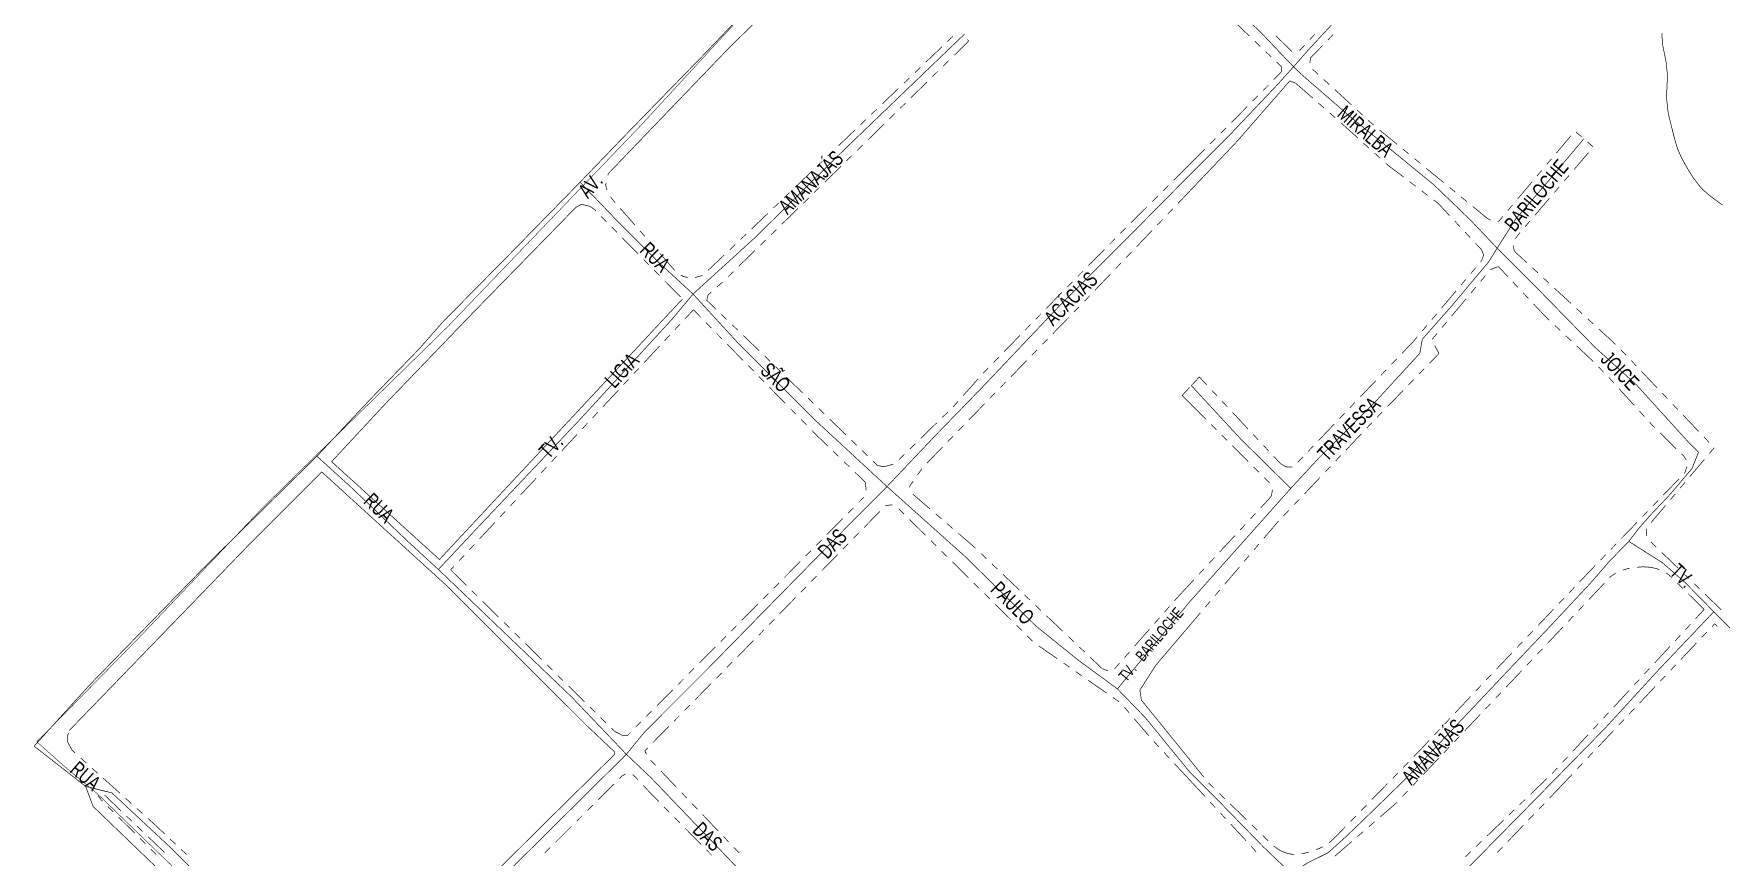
# Model space of a CAD drawing. Extents: x 204296 to 206006, y 4860262 to 4862155.
# Drawn here: x 204330.2 to 204778.4, y 4861203.5 to 4861422.1 of the extents above; entities that cross this region are included whole.
import ezdxf

# ---------------------------------------------------------------- set-up
doc = ezdxf.new("R2010")
doc.units = 0
doc.header["$LTSCALE"] = 1.5
doc.header["$MEASUREMENT"] = 0
doc.linetypes.add('TRACO_25', pattern=[8, 3, -1, 1, -1, 1, -1])
for name, color, linetype in [('HD-CURSO-PERENE', 170, 'CONTINUOUS'), ('LM-LIM-SETOR-FISCAL', 7, 'CONTINUOUS'), ('SV-EIXO-RUA-N-PAV', 6, 'CONTINUOUS'), ('SV-EIXO-RUA-PAV', 20, 'CONTINUOUS'), ('SV-RUA-NAO-PAV-S-GUIA-C-GUIA', 7, 'CONTINUOUS'), ('SV-RUA-PAVIM-S-GUIA-C-GUIA', 7, 'CONTINUOUS'), ('SV-TXT-RUA-N-PAV-S-GUIA-C-GUIA', 7, 'CONTINUOUS'), ('SV-TXT-RUA-PAV-S-GUIA-C-GUIA', 7, 'CONTINUOUS')]:
    doc.layers.add(name, color=color, linetype=linetype)
doc.styles.add('ARIAL', font='ARIAL.TTF')
doc.linetypes.add('Limite', pattern='A,20,-3,[130,ltypeshp.shx,S=6.35,R=0,X=0,Y=0],-3,20', length=46)

msp = doc.modelspace()

# ---------------------------------------------------------------- linework, layer by layer
at = {"layer": 'HD-CURSO-PERENE', "const_width": 0.18, "flags": 128}
msp.add_lwpolyline([(204778.74, 4861376.59), (204777.29, 4861377.64), (204776.08, 4861378.54), (204774.9, 4861379.47), (204773.78, 4861380.47), (204772.69, 4861381.58), (204770.87, 4861383.96), (204770.07, 4861385.23), (204769.3, 4861386.53), (204768.39, 4861388.14), (204767.69, 4861389.47), (204766.79, 4861391.53), (204765.93, 4861394.4), (204765.57, 4861395.86), (204765.03, 4861397.97), (204764.66, 4861399.42), (204764.24, 4861401.39), (204763.92, 4861404.37), (204763.88, 4861405.88), (204763.95, 4861407.99), (204764.03, 4861409.5), (204764.04, 4861411.59), (204763.73, 4861414.56), (204763.45, 4861416.04), (204763, 4861418.16), (204762.73, 4861419.65), (204762.63, 4861422.31)], dxfattribs=at)
at = {"layer": 'LM-LIM-SETOR-FISCAL', "linetype": 'Limite', "ltscale": 0.1, "const_width": 0.13}
msp.add_lwpolyline([(204530.51, 4861440.18), (204491.58, 4861397.89), (204440.25, 4861344.42), (204391.06, 4861296.3), (204357.87, 4861261.44), (204331.05, 4861234.12), (204338.35, 4861227.63), (204347, 4861220.44), (204421.74, 4861148.28), (204473.21, 4861096.93), (204493.14, 4861077.99), (204503.57, 4861068.9), (204540.46, 4861032.66), (204549.44, 4861023.69), (204583.4, 4860990.57), (204598.14, 4860976.05), (204609.12, 4860966.27), (204647.61, 4860927.51), (204735.94, 4860840.56)], dxfattribs=at)
msp.add_lwpolyline([(204530.51, 4861440.18), (204491.58, 4861397.89), (204440.25, 4861344.42), (204391.06, 4861296.3), (204357.87, 4861261.44), (204331.05, 4861234.12), (204338.35, 4861227.63), (204347, 4861220.44), (204421.74, 4861148.28), (204473.21, 4861096.93), (204493.14, 4861077.99), (204503.57, 4861068.9), (204540.46, 4861032.66), (204549.44, 4861023.69), (204583.4, 4860990.57), (204598.14, 4860976.05), (204609.12, 4860966.27), (204647.61, 4860927.51), (204735.94, 4860840.56)], dxfattribs=at)
at = {"layer": 'SV-EIXO-RUA-N-PAV', "const_width": 0.18, "flags": 128}
for points in [[(204637.21, 4861439.4), (204645.87, 4861432.01), (204655.81, 4861422.76), (204662.32, 4861415.9), (204664.81, 4861413.37), (204667.12, 4861411.11), (204680.15, 4861399.8), (204690.77, 4861391.23), (204702.08, 4861381.97), (204711.68, 4861372.72), (204718.87, 4861365.18), (204728.13, 4861355.93), (204744.92, 4861338.79), (204755.89, 4861328.85), (204769.26, 4861314.11), (204772.34, 4861311.03)], [(204637.21, 4861384.61), (204648.27, 4861395.68), (204660.95, 4861409.05), (204664.81, 4861413.37), (204669.18, 4861418.3), (204682.2, 4861432.36), (204687.34, 4861437.84)], [(204437.69, 4861279.88), (204448.91, 4861291.85), (204475.11, 4861319.51), (204499.86, 4861346.45), (204505.32, 4861353), (204521.7, 4861367.92), (204545.36, 4861391.22), (204577.39, 4861421.98)], [(204741.8, 4861394.11), (204732.64, 4861383.22), (204723.75, 4861372.85), (204718.87, 4861365.18), (204716.59, 4861361.52), (204706.83, 4861349.89), (204699, 4861341.02), (204698.31, 4861337.25), (204686.66, 4861324.57), (204671.55, 4861309.52), (204664.05, 4861301.4), (204637.21, 4861271.3)], [(204637.21, 4861384.61), (204620.71, 4861367.92), (204602.51, 4861349.73), (204582.13, 4861328.25), (204569.75, 4861315.51), (204556.82, 4861301.89), (204546.82, 4861291.85), (204527.16, 4861271.83), (204509.33, 4861253.63), (204492.47, 4861236.77), (204487.61, 4861230.81), (204464.45, 4861207.86), (204440.4, 4861184.03), (204415.4, 4861159.27)], [(204637.2, 4861226.14), (204625.44, 4861240.53), (204618.02, 4861248.18), (204607.6, 4861255.82), (204596.32, 4861264.92), (204577.39, 4861283.48), (204556.82, 4861301.89), (204537.36, 4861319.88), (204517.34, 4861339.9), (204505.32, 4861353), (204496.22, 4861361.37), (204484.94, 4861372.66), (204475.32, 4861382.69)], [(204664.05, 4861301.4), (204650.79, 4861314.48), (204637.66, 4861328.68)], [(204405.43, 4861309.95), (204414.15, 4861302.04), (204429.8, 4861287.12), (204437.69, 4861279.88), (204473.11, 4861245.99), (204487.61, 4861230.81), (204494.22, 4861224.52), (204519.88, 4861197.76)], [(204772.34, 4861311.03), (204770.65, 4861306.74), (204764.93, 4861299.97), (204759.53, 4861294.26), (204756.63, 4861290.96), (204753.82, 4861287.33), (204748.69, 4861282.07), (204743.35, 4861275.92), (204732.56, 4861264.41), (204720.4, 4861251.6), (204709.25, 4861239.8), (204695.51, 4861225.24), (204684.4, 4861214.41), (204678.74, 4861208.97), (204673.98, 4861204.69), (204668.58, 4861202.03), (204664.17, 4861199.16), (204660.81, 4861192.92), (204657.46, 4861188.53), (204651.14, 4861181.75), (204637.2, 4861166.83)], [(204753.82, 4861287.33), (204762.73, 4861281.69), (204768.82, 4861276.38), (204776.4, 4861268.65), (204780.78, 4861264.26)], [(204637.21, 4861271.3), (204618.02, 4861248.18)], [(204686.69, 4861175.92), (204709.69, 4861199.22), (204727.92, 4861217.75), (204747.5, 4861237.71), (204761.67, 4861253.16), (204776.4, 4861268.65)], [(204330.32, 4861232.98), (204344, 4861222.3)], [(204821.69, 4861050.73), (204804.21, 4861066.49), (204789.82, 4861078.49), (204779.54, 4861089.11), (204772, 4861095.97), (204748.01, 4861117.56), (204731.21, 4861131.96), (204724.36, 4861138.47), (204700.71, 4861162.12), (204686.69, 4861175.92), (204679.46, 4861182.85), (204669.18, 4861194.16), (204664.17, 4861199.16), (204656.84, 4861206.16), (204643.82, 4861219.52), (204637.2, 4861226.14)], [(204344, 4861222.3), (204346, 4861216.97), (204373.01, 4861190.96), (204396.35, 4861167.95), (204420.7, 4861143.6), (204443.37, 4861121.26), (204454.38, 4861110.59), (204460.71, 4861108.25)], [(204344, 4861222.3), (204350.99, 4861220.56), (204366.04, 4861206.54), (204377.35, 4861195.23), (204401.78, 4861172.47), (204415.4, 4861159.27), (204418.3, 4861156.2), (204435.92, 4861139.36), (204450.58, 4861124.64), (204457.52, 4861117.56), (204460.71, 4861108.25)]]:
    msp.add_lwpolyline(points, dxfattribs=at)
at = {"layer": 'SV-EIXO-RUA-PAV', "const_width": 0.18, "flags": 128}
msp.add_lwpolyline([(204528.02, 4861437.37), (204509.07, 4861417.47), (204487.18, 4861395.01), (204475.32, 4861382.69), (204457.54, 4861364.52), (204438.79, 4861345.5), (204432.63, 4861338.49), (204419.24, 4861324.68), (204405.43, 4861309.95), (204376.19, 4861281.14), (204344.95, 4861249.09), (204330.32, 4861232.98)], dxfattribs=at)
at = {"layer": 'SV-RUA-NAO-PAV-S-GUIA-C-GUIA', "linetype": 'TRACO_25', "const_width": 0.18, "flags": 128}
for points in [[(204648.74, 4861425.63), (204653.07, 4861421.47)], [(204574.33, 4861421.42), (204572.88, 4861420.04)], [(204578.51, 4861420.14), (204578.19, 4861420.58)], [(204660.09, 4861421.56), (204664.37, 4861417.35)], [(204669.09, 4861420.52), (204670.45, 4861421.98)], [(204675.3, 4861421.87), (204673.91, 4861420.43)], [(204571.44, 4861418.66), (204567.1, 4861414.51)], [(204574.61, 4861416.32), (204578.19, 4861419.82)], [(204578.19, 4861419.82), (204578.51, 4861420.14)], [(204654.52, 4861420.09), (204655.97, 4861418.71)], [(204657.42, 4861417.33), (204658.86, 4861415.95)], [(204666.27, 4861417.75), (204666.59, 4861417.84)], [(204666.59, 4861417.84), (204666.62, 4861417.87)], [(204666.62, 4861417.87), (204667.72, 4861419.06)], [(204669.73, 4861416.12), (204669.26, 4861415.64)], [(204672.51, 4861418.99), (204669.73, 4861416.12)], [(204565.66, 4861413.13), (204564.21, 4861411.75)], [(204568.9, 4861410.72), (204570.33, 4861412.12)], [(204571.76, 4861413.52), (204573.19, 4861414.92)], [(204661.51, 4861411.92), (204659.52, 4861409.91)], [(204660.31, 4861414.58), (204661.04, 4861413.89)], [(204661.04, 4861413.89), (204661.5, 4861413.45)], [(204661.5, 4861413.45), (204661.53, 4861412.09)], [(204661.53, 4861411.94), (204661.51, 4861411.92)], [(204661.53, 4861412.09), (204661.53, 4861411.94)], [(204669.26, 4861415.64), (204669.15, 4861414.31)], [(204669.86, 4861412.66), (204671.34, 4861411.31)], [(204559.87, 4861407.6), (204555.54, 4861403.45)], [(204562.76, 4861410.36), (204561.32, 4861408.98)], [(204563.19, 4861405.12), (204567.47, 4861409.32)], [(204637.2, 4861380.3), (204649.61, 4861393.34), (204663.8, 4861409.59), (204665.35, 4861408.98)], [(204658.12, 4861408.48), (204656.72, 4861407.06)], [(204665.35, 4861408.98), (204669.87, 4861405.03)], [(204672.81, 4861409.96), (204674.29, 4861408.61)], [(204675.76, 4861407.26), (204680.18, 4861403.2)], [(204560.33, 4861402.32), (204561.76, 4861403.72)], [(204652.5, 4861402.79), (204648.29, 4861398.52)], [(204655.31, 4861405.64), (204653.91, 4861404.21)], [(204671.37, 4861403.72), (204672.88, 4861402.4)], [(204551.2, 4861399.3), (204549.76, 4861397.92)], [(204551.76, 4861393.92), (204556.05, 4861398.12)], [(204554.09, 4861402.07), (204552.65, 4861400.69)], [(204557.47, 4861399.52), (204558.9, 4861400.92)], [(204674.39, 4861401.09), (204675.89, 4861399.77)], [(204677.39, 4861398.45), (204681.85, 4861394.43)], [(204681.66, 4861401.85), (204683.13, 4861400.5)], [(204684.61, 4861399.15), (204685.34, 4861398.47)], [(204685.34, 4861398.47), (204685.57, 4861398.26)], [(204685.57, 4861398.26), (204686.11, 4861397.83)], [(204548.31, 4861396.54), (204543.98, 4861392.39)], [(204644.06, 4861394.26), (204642.65, 4861392.85)], [(204646.88, 4861397.1), (204645.48, 4861395.67)], [(204687.65, 4861396.56), (204692.29, 4861392.75)], [(204734.59, 4861390.43), (204738.46, 4861395.02)], [(204739.79, 4861396.01), (204741.31, 4861394.71)], [(204542.53, 4861391.01), (204541.08, 4861389.63)], [(204546.05, 4861388.32), (204547.47, 4861389.72)], [(204548.9, 4861391.12), (204550.33, 4861392.52)], [(204641.23, 4861391.44), (204637.68, 4861387.91)], [(204683.33, 4861393.09), (204684.81, 4861391.75)], [(204686.3, 4861390.41), (204687.78, 4861389.06)], [(204693.83, 4861391.48), (204695.38, 4861390.21)], [(204743.17, 4861390.59), (204739.27, 4861386.03)], [(204742.82, 4861393.4), (204744.34, 4861392.1)], [(204482.7, 4861384.49), (204482.77, 4861384.83)], [(204482.77, 4861384.83), (204483.14, 4861385.31)], [(204536.75, 4861385.48), (204532.41, 4861381.33)], [(204539.64, 4861388.24), (204538.19, 4861386.86)], [(204540.33, 4861382.72), (204544.62, 4861386.92)], [(204637.2, 4861387.43), (204632.95, 4861383.2)], [(204637.68, 4861387.91), (204637.2, 4861387.43)], [(204689.27, 4861387.72), (204689.76, 4861387.27)], [(204689.76, 4861387.27), (204694.01, 4861384.05)], [(204696.93, 4861388.94), (204698.47, 4861387.67)], [(204700.02, 4861386.4), (204704.65, 4861382.6)], [(204729.43, 4861384.32), (204730.72, 4861385.85)], [(204732.01, 4861387.38), (204733.3, 4861388.91)], [(204482.1, 4861381.94), (204482.24, 4861382.54)], [(204482.2, 4861381.57), (204482.1, 4861381.94)], [(204482.46, 4861380.61), (204482.2, 4861381.57)], [(204537.48, 4861379.93), (204538.9, 4861381.33)], [(204631.53, 4861381.79), (204630.11, 4861380.37)], [(204636.91, 4861379.99), (204637.2, 4861380.3)], [(204695.6, 4861382.84), (204697.19, 4861381.63)], [(204698.78, 4861380.42), (204700.37, 4861379.2)], [(204706.2, 4861381.33), (204707.74, 4861380.06)], [(204724.27, 4861378.21), (204728.14, 4861382.79)], [(204735.36, 4861381.47), (204734.06, 4861379.95)], [(204737.97, 4861384.51), (204736.67, 4861382.99)], [(204474.24, 4861376.04), (204475.12, 4861376.52)], [(204475.12, 4861376.52), (204475.65, 4861376.81)], [(204475.65, 4861376.81), (204477.98, 4861376.28)], [(204477.98, 4861376.28), (204478.06, 4861376.26)], [(204478.06, 4861376.26), (204478.78, 4861375.68)], [(204478.78, 4861375.68), (204479.26, 4861375.3)], [(204484.15, 4861377.83), (204483.38, 4861378.84)], [(204484.63, 4861377.28), (204484.15, 4861377.83)], [(204489.91, 4861371.27), (204485.95, 4861375.78)], [(204528.08, 4861377.19), (204526.63, 4861375.8)], [(204530.97, 4861379.95), (204529.52, 4861378.57)], [(204532.93, 4861375.47), (204533.19, 4861375.73)], [(204534.62, 4861377.13), (204536.05, 4861378.53)], [(204625.86, 4861376.14), (204621.61, 4861371.91)], [(204628.7, 4861378.96), (204627.28, 4861377.55)], [(204631.38, 4861374.21), (204632.76, 4861375.66)], [(204634.14, 4861377.1), (204636.22, 4861379.27)], [(204636.22, 4861379.27), (204636.35, 4861379.41)], [(204636.35, 4861379.41), (204636.91, 4861379.99)], [(204701.96, 4861377.99), (204702.76, 4861377.39)], [(204702.76, 4861377.39), (204703.19, 4861377.06)], [(204703.19, 4861377.06), (204706.24, 4861373.81)], [(204709.29, 4861378.79), (204710.84, 4861377.52)], [(204712.38, 4861376.25), (204716.25, 4861373.08)], [(204721.69, 4861375.15), (204722.98, 4861376.68)], [(204732.76, 4861378.43), (204728.86, 4861373.88)], [(204479.26, 4861375.3), (204479.53, 4861375.02)], [(204479.26, 4861375.3), (204479.26, 4861375.3)], [(204480.93, 4861373.6), (204482.34, 4861372.18)], [(204525.19, 4861374.42), (204520.85, 4861370.27)], [(204528.9, 4861371.53), (204532.48, 4861375.03)], [(204532.48, 4861375.03), (204532.93, 4861375.47)], [(204628.61, 4861371.32), (204630, 4861372.77)], [(204707.61, 4861372.35), (204708.98, 4861370.89)], [(204716.25, 4861373.08), (204717.12, 4861372.59)], [(204716.25, 4861373.08), (204716.25, 4861373.08)], [(204719.03, 4861372.25), (204719.23, 4861372.25)], [(204719.23, 4861372.25), (204719.27, 4861372.29)], [(204719.27, 4861372.29), (204720.4, 4861373.62)], [(204727.56, 4861372.36), (204726.26, 4861370.84)], [(204483.74, 4861370.75), (204485.15, 4861369.33)], [(204486.55, 4861367.9), (204490.76, 4861363.63)], [(204492.55, 4861368.27), (204491.23, 4861369.77)], [(204495.19, 4861365.27), (204493.87, 4861366.77)], [(204519.4, 4861368.89), (204517.96, 4861367.51)], [(204523.17, 4861365.95), (204524.6, 4861367.34)], [(204526.04, 4861368.74), (204527.47, 4861370.14)], [(204617.37, 4861367.66), (204615.96, 4861366.24)], [(204619.35, 4861369.66), (204618.78, 4861369.08)], [(204619.48, 4861369.79), (204619.35, 4861369.66)], [(204620.19, 4861370.5), (204619.48, 4861369.79)], [(204623.09, 4861365.54), (204627.23, 4861369.88)], [(204710.35, 4861369.43), (204711.71, 4861367.97)], [(204724.55, 4861368.84), (204723.72, 4861367.75)], [(204724.96, 4861369.32), (204724.55, 4861368.84)], [(204500.48, 4861359.26), (204496.52, 4861363.76)], [(204513.61, 4861363.37), (204509.26, 4861359.24)], [(204516.34, 4861365.96), (204515.06, 4861364.75)], [(204516.51, 4861366.13), (204516.34, 4861365.96)], [(204517.45, 4861360.36), (204521.74, 4861364.55)], [(204614.56, 4861364.82), (204610.34, 4861360.55)], [(204620.32, 4861362.65), (204621.7, 4861364.09)], [(204713.08, 4861366.51), (204714.45, 4861365.06)], [(204714.45, 4861365.06), (204714.7, 4861364.79)], [(204714.7, 4861364.79), (204714.95, 4861364.2)], [(204714.92, 4861362.34), (204714.75, 4861361.85)], [(204715.29, 4861363.39), (204714.92, 4861362.34)], [(204714.95, 4861364.2), (204715.29, 4861363.39)], [(204723.15, 4861365.88), (204723.31, 4861364.89)], [(204723.31, 4861364.89), (204723.36, 4861364.6)], [(204723.36, 4861364.6), (204723.78, 4861364.04)], [(204723.78, 4861364.04), (204723.8, 4861364.02)], [(204723.8, 4861364.02), (204726.72, 4861361.33)], [(204492.17, 4861362.2), (204493.57, 4861360.78)], [(204494.97, 4861359.36), (204496.38, 4861357.93)], [(204502.79, 4861357.64), (204502.05, 4861358.04)], [(204507.78, 4861357.92), (204505.86, 4861357.37)], [(204514.59, 4861357.56), (204516.02, 4861358.96)], [(204608.93, 4861359.13), (204607.52, 4861357.71)], [(204612.03, 4861353.98), (204616.17, 4861358.31)], [(204617.56, 4861359.76), (204618.94, 4861361.2)], [(204713.14, 4861359.96), (204711.85, 4861358.43)], [(204714.75, 4861361.85), (204714.44, 4861361.48)], [(204715.74, 4861357.88), (204714.45, 4861356.34)], [(204717.08, 4861359.49), (204717.02, 4861359.41)], [(204717.92, 4861359.81), (204717.08, 4861359.49)], [(204719.18, 4861360.3), (204717.92, 4861359.81)], [(204719.63, 4861359.83), (204719.18, 4861360.3)], [(204721.68, 4861357.65), (204719.63, 4861359.83)], [(204728.2, 4861359.97), (204729.67, 4861358.62)], [(204497.78, 4861356.51), (204500.59, 4861353.66)], [(204500.59, 4861353.66), (204501, 4861353.24)], [(204502.94, 4861357.6), (204502.79, 4861357.64)], [(204503.92, 4861357.39), (204502.94, 4861357.6)], [(204509.3, 4861352.74), (204510.16, 4861353.51)], [(204511.66, 4861354.84), (204513.15, 4861356.17)], [(204603.3, 4861353.45), (204601.89, 4861352.03)], [(204606.12, 4861356.29), (204604.71, 4861354.87)], [(204707.97, 4861353.85), (204704.1, 4861349.27)], [(204710.56, 4861356.91), (204709.26, 4861355.38)], [(204713.17, 4861354.81), (204711.89, 4861353.28)], [(204724.42, 4861354.73), (204723.05, 4861356.19)], [(204727.17, 4861351.82), (204725.79, 4861353.28)], [(204731.14, 4861357.26), (204732.61, 4861355.91)], [(204734.08, 4861354.55), (204738.5, 4861350.49)], [(204502.55, 4861351.72), (204444.08, 4861289.08), (204437.97, 4861282.53), (204409.33, 4861308.5)], [(204501, 4861353.24), (204502.01, 4861352.25)], [(204505.28, 4861348.66), (204505.42, 4861348.81)], [(204505.42, 4861348.81), (204507.38, 4861346.82)], [(204508.96, 4861351.32), (204509.1, 4861351.92)], [(204509.24, 4861351.06), (204508.96, 4861351.32)], [(204509.1, 4861351.92), (204509.3, 4861352.74)], [(204511.4, 4861348.98), (204509.24, 4861351.06)], [(204601.82, 4861351.95), (204599.1, 4861349.16)], [(204601.89, 4861352.03), (204601.82, 4861351.95)], [(204606.47, 4861348.22), (204607.87, 4861349.65)], [(204609.26, 4861351.09), (204610.64, 4861352.53)], [(204710.61, 4861351.74), (204706.76, 4861347.14)], [(204731.76, 4861346.94), (204728.54, 4861350.36)], [(204739.97, 4861349.14), (204741.44, 4861347.78)], [(204500.5, 4861343.54), (204501.87, 4861345.01)], [(204503.23, 4861346.47), (204505.28, 4861348.66)], [(204508.78, 4861345.39), (204510.18, 4861343.96)], [(204514.28, 4861346.21), (204512.84, 4861347.59)], [(204517.17, 4861343.43), (204515.73, 4861344.82)], [(204594.91, 4861344.87), (204593.52, 4861343.44)], [(204597.7, 4861347.73), (204596.31, 4861346.3)], [(204600.89, 4861342.49), (204605.08, 4861346.79)], [(204700.22, 4861344.69), (204698.93, 4861343.16)], [(204702.81, 4861347.74), (204701.51, 4861346.22)], [(204705.47, 4861345.6), (204704.19, 4861344.07)], [(204731.98, 4861346.74), (204731.76, 4861346.94)], [(204732.7, 4861346.05), (204731.98, 4861346.74)], [(204735.62, 4861343.31), (204734.16, 4861344.68)], [(204742.91, 4861346.43), (204744.38, 4861345.07)], [(204497.77, 4861340.62), (204499.14, 4861342.08)], [(204511.58, 4861342.54), (204512.99, 4861341.11)], [(204521.4, 4861339.37), (204518.61, 4861342.05)], [(204592.12, 4861342), (204587.93, 4861337.71)], [(204598.1, 4861339.63), (204599.49, 4861341.06)], [(204696.54, 4861340.33), (204693.57, 4861337.23)], [(204696.99, 4861340.87), (204696.54, 4861340.33)], [(204697.64, 4861341.64), (204696.99, 4861340.87)], [(204702.91, 4861342.54), (204701.62, 4861341)], [(204738.54, 4861340.58), (204737.08, 4861341.95)], [(204745.86, 4861343.72), (204750.27, 4861339.66)], [(204492.31, 4861334.78), (204496.41, 4861339.16)], [(204514.39, 4861339.68), (204518.59, 4861335.4)], [(204521.5, 4861339.28), (204521.4, 4861339.37)], [(204522.93, 4861337.89), (204521.5, 4861339.28)], [(204525.8, 4861335.1), (204524.37, 4861336.49)], [(204586.53, 4861336.28), (204585.14, 4861334.84)], [(204589.72, 4861331.03), (204593.91, 4861335.33)], [(204595.3, 4861336.76), (204596.7, 4861338.19)], [(204692.18, 4861335.79), (204690.8, 4861334.35)], [(204703.42, 4861337.23), (204700.89, 4861334.61)], [(204702.28, 4861339.29), (204703.25, 4861337.54)], [(204703.25, 4861337.54), (204703.42, 4861337.23)], [(204744.37, 4861335.1), (204740, 4861339.21)], [(204751.69, 4861338.25), (204753.07, 4861336.8)], [(204754.45, 4861335.35), (204755.83, 4861333.9)], [(204489.58, 4861331.85), (204490.95, 4861333.31)], [(204519.99, 4861333.98), (204521.4, 4861332.55)], [(204522.8, 4861331.12), (204524.2, 4861329.7)], [(204528.68, 4861332.32), (204527.24, 4861333.71)], [(204534.42, 4861326.75), (204530.11, 4861330.93)], [(204582.46, 4861332.1), (204582.35, 4861331.98)], [(204583.04, 4861332.7), (204582.46, 4861332.1)], [(204583.74, 4861333.41), (204583.04, 4861332.7)], [(204639.77, 4861330.98), (204637.65, 4861328.7)], [(204640.37, 4861330.34), (204639.77, 4861330.98)], [(204689.42, 4861332.9), (204688.03, 4861331.46)], [(204699.5, 4861333.17), (204698.1, 4861331.74)], [(204747.16, 4861332.23), (204745.77, 4861333.67)], [(204757.2, 4861332.45), (204761.34, 4861328.11)], [(204481.39, 4861323.08), (204485.48, 4861327.47)], [(204486.85, 4861328.93), (204488.21, 4861330.39)], [(204525.6, 4861328.27), (204529.81, 4861323.99)], [(204581.02, 4861330.48), (204577.03, 4861326)], [(204584.8, 4861325.99), (204585.53, 4861326.74)], [(204586.93, 4861328.17), (204588.32, 4861329.6)], [(204637.2, 4861328.22), (204635.19, 4861326.05), (204637.2, 4861324.04)], [(204641.74, 4861328.88), (204640.37, 4861330.34)], [(204644.48, 4861325.96), (204643.11, 4861327.42)], [(204686.65, 4861330.01), (204682.5, 4861325.68)], [(204693.93, 4861327.43), (204689.76, 4861323.12)], [(204696.71, 4861330.3), (204695.32, 4861328.86)], [(204748.73, 4861330.61), (204748.55, 4861330.8)], [(204749.23, 4861330.06), (204748.73, 4861330.61)], [(204749.9, 4861329.32), (204749.23, 4861330.06)], [(204755.29, 4861323.41), (204751.25, 4861327.85)], [(204762.72, 4861326.66), (204764.1, 4861325.21)], [(204531.21, 4861322.56), (204532.61, 4861321.14)], [(204537.3, 4861323.97), (204535.86, 4861325.36)], [(204540.17, 4861321.19), (204538.73, 4861322.58)], [(204575.7, 4861324.51), (204574.37, 4861323.01)], [(204578.56, 4861319.57), (204582.74, 4861323.87)], [(204584.13, 4861325.31), (204584.8, 4861325.99)], [(204637.2, 4861324.04), (204641.45, 4861319.8)], [(204647.21, 4861323.04), (204645.84, 4861324.5)], [(204681.11, 4861324.24), (204679.73, 4861322.79)], [(204757.99, 4861320.46), (204756.64, 4861321.93)], [(204765.48, 4861323.76), (204766.86, 4861322.32)], [(204475.93, 4861317.24), (204477.29, 4861318.7)], [(204478.66, 4861320.16), (204480.02, 4861321.62)], [(204534.01, 4861319.71), (204535.41, 4861318.29)], [(204545.91, 4861315.62), (204541.61, 4861319.79)], [(204568.63, 4861317.44), (204568.2, 4861317.03)], [(204570.06, 4861318.84), (204568.63, 4861317.44)], [(204572.94, 4861321.62), (204571.5, 4861320.23)], [(204575.77, 4861316.7), (204577.17, 4861318.13)], [(204642.86, 4861318.39), (204644.28, 4861316.98)], [(204652.68, 4861317.2), (204648.58, 4861321.58)], [(204675.58, 4861318.46), (204671.44, 4861314.12)], [(204678.35, 4861321.35), (204676.96, 4861319.91)], [(204684.99, 4861318.2), (204684.2, 4861317.36)], [(204685.58, 4861318.81), (204684.99, 4861318.2)], [(204688.36, 4861321.68), (204686.97, 4861320.24)], [(204759.94, 4861318.31), (204759.33, 4861318.98)], [(204760.01, 4861318.24), (204759.94, 4861318.31)], [(204760.72, 4861317.54), (204760.01, 4861318.24)], [(204768.24, 4861320.87), (204772.38, 4861316.52)], [(204470.47, 4861311.39), (204474.56, 4861315.78)], [(204536.82, 4861316.86), (204537.52, 4861316.15)], [(204537.52, 4861316.15), (204538.2, 4861315.45)], [(204538.2, 4861315.45), (204541.1, 4861312.66)], [(204548.79, 4861312.84), (204547.35, 4861314.23)], [(204564.34, 4861313.24), (204562.91, 4861311.84)], [(204568.2, 4861317.03), (204565.77, 4861314.65)], [(204572.99, 4861313.83), (204574.38, 4861315.26)], [(204645.69, 4861315.56), (204647.11, 4861314.15)], [(204655.42, 4861314.28), (204654.05, 4861315.74)], [(204682.82, 4861315.91), (204678.69, 4861311.56)], [(204766.42, 4861311.92), (204762.15, 4861316.14)], [(204773.76, 4861315.08), (204775.14, 4861313.63)], [(204467.74, 4861308.47), (204469.1, 4861309.93)], [(204542.54, 4861311.27), (204543.98, 4861309.88)], [(204545.42, 4861308.49), (204546.86, 4861307.11)], [(204551.66, 4861310.05), (204550.22, 4861311.45)], [(204554.09, 4861307.7), (204553.1, 4861308.66)], [(204561.48, 4861310.45), (204560.03, 4861309.07)], [(204567.42, 4861308.09), (204571.59, 4861312.39)], [(204648.52, 4861312.74), (204652.77, 4861308.5)], [(204658.15, 4861311.37), (204656.78, 4861312.83)], [(204661.36, 4861307.97), (204659.52, 4861309.91)], [(204667.3, 4861309.77), (204665.92, 4861308.33)], [(204670.06, 4861312.67), (204668.68, 4861311.22)], [(204677.32, 4861310.11), (204675.94, 4861308.66)], [(204768.5, 4861309.88), (204767.84, 4861310.52)], [(204768.54, 4861309.81), (204768.5, 4861309.88)], [(204769.1, 4861308.98), (204768.54, 4861309.81)], [(204773.92, 4861309.12), (204770.05, 4861304.54)], [(204776.5, 4861312.18), (204775.21, 4861310.65)], [(204406.7, 4861305.79), (204439.43, 4861276), (204444.43, 4861271.02), (204477.34, 4861238.19), (204484.38, 4861231.54), (204484.4, 4861230.7), (204465.14, 4861211.73), (204445.93, 4861192.63)], [(204459.54, 4861299.7), (204463.64, 4861304.08)], [(204465.01, 4861305.54), (204466.37, 4861307.01)], [(204548.3, 4861305.72), (204550.46, 4861303.64)], [(204554.39, 4861307.47), (204554.09, 4861307.7)], [(204554.63, 4861307.42), (204554.39, 4861307.47)], [(204555.99, 4861307.14), (204554.63, 4861307.42)], [(204556.57, 4861307.3), (204555.99, 4861307.14)], [(204558.5, 4861307.85), (204556.57, 4861307.3)], [(204564.93, 4861304.97), (204566.07, 4861306.61)], [(204654.19, 4861307.08), (204655.6, 4861305.67)], [(204657.02, 4861304.26), (204658.43, 4861302.84)], [(204661.64, 4861307.8), (204661.36, 4861307.97)], [(204662.7, 4861307.13), (204661.64, 4861307.8)], [(204663.45, 4861307.12), (204662.7, 4861307.13)], [(204664.45, 4861307.1), (204663.45, 4861307.12)], [(204671.81, 4861304.3), (204667.68, 4861299.95)], [(204674.56, 4861307.21), (204673.19, 4861305.75)], [(204768.55, 4861305.35), (204768.67, 4861305.48)], [(204768.67, 4861305.48), (204769.29, 4861307.2)], [(204550.46, 4861303.64), (204551.06, 4861303.06)], [(204551.06, 4861303.06), (204551.3, 4861300.91)], [(204562.78, 4861301.65), (204562.96, 4861302.16)], [(204562.79, 4861301.62), (204562.78, 4861301.65)], [(204562.96, 4861302.16), (204563.78, 4861303.33)], [(204568.23, 4861295.96), (204563.68, 4861299.88)], [(204659.03, 4861300.11), (204658.9, 4861299.42)], [(204659.21, 4861301.1), (204659.03, 4861300.11)], [(204762.99, 4861299.61), (204767.16, 4861303.92)], [(204766.18, 4861299.95), (204764.89, 4861298.42)], [(204768.76, 4861303.01), (204767.47, 4861301.48)], [(204454.08, 4861293.85), (204455.45, 4861295.31)], [(204456.81, 4861296.77), (204458.18, 4861298.24)], [(204547.87, 4861296.22), (204546.47, 4861294.8)], [(204549.79, 4861298.15), (204549.28, 4861297.64)], [(204549.98, 4861298.35), (204549.79, 4861298.15)], [(204550.6, 4861299.03), (204549.98, 4861298.35)], [(204550.64, 4861299.1), (204550.6, 4861299.03)], [(204554.92, 4861295.28), (204550.72, 4861291)], [(204556.52, 4861296.85), (204556.33, 4861296.7)], [(204557.28, 4861296.94), (204556.52, 4861296.85)], [(204558.11, 4861297.05), (204557.28, 4861296.94)], [(204558.25, 4861296.98), (204558.11, 4861297.05)], [(204561.38, 4861294.56), (204559.95, 4861295.97)], [(204658.25, 4861298.59), (204656.05, 4861296.22)], [(204658.72, 4861299.19), (204658.25, 4861298.59)], [(204658.9, 4861299.42), (204658.72, 4861299.19)], [(204663.55, 4861295.6), (204662.17, 4861294.15)], [(204666.3, 4861298.5), (204664.93, 4861297.05)], [(204757.43, 4861293.86), (204758.82, 4861295.29)], [(204763.6, 4861296.9), (204759.73, 4861292.31)], [(204760.21, 4861296.73), (204761.6, 4861298.17)], [(204448.62, 4861288.01), (204452.72, 4861292.39)], [(204545.06, 4861293.38), (204540.83, 4861289.11)], [(204567.07, 4861288.94), (204562.8, 4861293.16)], [(204571.26, 4861293.36), (204569.74, 4861294.66)], [(204574.29, 4861290.75), (204572.78, 4861292.05)], [(204651.96, 4861291.82), (204650.6, 4861290.36)], [(204654.68, 4861294.75), (204653.32, 4861293.29)], [(204660.44, 4861292.32), (204656.89, 4861288.15)], [(204660.8, 4861292.7), (204660.44, 4861292.32)], [(204751.86, 4861288.11), (204756.04, 4861292.42)], [(204758.52, 4861290.72), (204758.44, 4861290.61)], [(204758.44, 4861290.61), (204758.57, 4861288.75)], [(204445.89, 4861285.08), (204447.26, 4861286.54)], [(204539.43, 4861287.69), (204538.02, 4861286.27)], [(204546.53, 4861286.71), (204545.13, 4861285.28)], [(204549.32, 4861289.57), (204547.92, 4861288.14)], [(204569.91, 4861286.13), (204568.49, 4861287.53)], [(204579.68, 4861286.11), (204575.81, 4861289.44)], [(204580.33, 4861285.5), (204579.68, 4861286.11)], [(204649.24, 4861288.89), (204645.15, 4861284.5)], [(204655.59, 4861286.62), (204654.3, 4861285.1)], [(204749.08, 4861285.23), (204750.47, 4861286.67)], [(204759.68, 4861287.2), (204761.12, 4861285.81)], [(204443.16, 4861282.16), (204443.84, 4861282.89)], [(204443.84, 4861282.89), (204444.19, 4861283.26)], [(204444.19, 4861283.26), (204444.53, 4861283.62)], [(204533.79, 4861282.01), (204529.57, 4861277.75)], [(204536.61, 4861284.85), (204535.2, 4861283.43)], [(204543.73, 4861283.85), (204539.53, 4861279.57)], [(204572.76, 4861283.32), (204571.33, 4861284.72)], [(204578.45, 4861277.69), (204574.18, 4861281.91)], [(204583.23, 4861282.74), (204581.78, 4861284.12)], [(204643.79, 4861283.03), (204642.43, 4861281.57)], [(204653, 4861283.58), (204651.7, 4861282.05)], [(204746.3, 4861282.36), (204747.69, 4861283.8)], [(204762.56, 4861284.42), (204766.88, 4861280.25)], [(204440.94, 4861279.79), (204441.79, 4861280.7)], [(204441.47, 4861279.26), (204440.94, 4861279.79)], [(204444.32, 4861276.45), (204441.47, 4861279.26)], [(204538.13, 4861278.14), (204536.73, 4861276.71)], [(204586.13, 4861279.99), (204584.68, 4861281.36)], [(204591.93, 4861274.48), (204587.58, 4861278.61)], [(204638.34, 4861277.18), (204637.66, 4861276.44)], [(204641.06, 4861280.1), (204639.7, 4861278.64)], [(204650.41, 4861280.53), (204646.52, 4861275.96)], [(204740.76, 4861276.59), (204742.83, 4861278.76)], [(204742.83, 4861278.76), (204743.37, 4861279.33)], [(204743.37, 4861279.33), (204744.91, 4861280.92)], [(204749.15, 4861278.08), (204748.73, 4861277.69)], [(204749.5, 4861278.32), (204749.15, 4861278.08)], [(204750.33, 4861278.88), (204749.5, 4861278.32)], [(204753.25, 4861280.03), (204752.16, 4861279.69)], [(204754.08, 4861280.21), (204753.25, 4861280.03)], [(204757.63, 4861280.6), (204756.06, 4861280.46)], [(204758.06, 4861280.57), (204757.63, 4861280.6)], [(204759.42, 4861280.47), (204758.06, 4861280.57)], [(204760.04, 4861280.35), (204759.42, 4861280.47)], [(204760.93, 4861280.18), (204760.04, 4861280.35)], [(204761.02, 4861280.15), (204760.93, 4861280.18)], [(204761.97, 4861279.83), (204761.02, 4861280.15)], [(204764.92, 4861278.05), (204763.77, 4861278.97)], [(204765.3, 4861277.68), (204764.92, 4861278.05)], [(204768.32, 4861278.87), (204769.76, 4861277.48)], [(204444.44, 4861276.33), (204444.32, 4861276.45)], [(204445.15, 4861275.63), (204444.44, 4861276.33)], [(204448, 4861272.83), (204446.57, 4861274.23)], [(204525.34, 4861273.49), (204523.93, 4861272.07)], [(204526.98, 4861275.14), (204526.75, 4861274.91)], [(204527.46, 4861275.62), (204526.98, 4861275.14)], [(204528.16, 4861276.33), (204527.46, 4861275.62)], [(204535.33, 4861275.28), (204533.93, 4861273.85)], [(204581.29, 4861274.88), (204579.87, 4861276.29)], [(204584.14, 4861272.07), (204582.71, 4861273.47)], [(204594.83, 4861271.72), (204593.38, 4861273.1)], [(204634.48, 4861273.02), (204633.82, 4861272.31)], [(204637.2, 4861275.95), (204634.48, 4861273.02)], [(204637.66, 4861276.44), (204637.2, 4861275.95)], [(204645.22, 4861274.44), (204643.93, 4861272.92)], [(204738, 4861273.69), (204739.38, 4861275.14)], [(204747.35, 4861276.25), (204743.23, 4861271.89)], [(204768.15, 4861274.88), (204766.72, 4861276.28)], [(204773.85, 4861269.26), (204769.57, 4861273.47)], [(204771.2, 4861276.09), (204772.64, 4861274.7)], [(204774.08, 4861273.31), (204778.4, 4861269.15)], [(204453.7, 4861267.21), (204449.43, 4861271.42)], [(204522.52, 4861270.66), (204518.29, 4861266.4)], [(204532.53, 4861272.42), (204528.33, 4861268.13)], [(204589.83, 4861266.44), (204585.56, 4861270.66)], [(204597.73, 4861268.97), (204596.28, 4861270.35)], [(204631.82, 4861270.03), (204630.5, 4861268.53)], [(204633.82, 4861272.31), (204633.14, 4861271.53)], [(204640.04, 4861268.35), (204637.44, 4861265.3)], [(204642.63, 4861271.39), (204641.33, 4861269.87)], [(204729.72, 4861265.01), (204733.86, 4861269.35)], [(204735.24, 4861270.8), (204736.62, 4861272.25)], [(204741.85, 4861270.43), (204740.48, 4861268.98)], [(204771.57, 4861266.81), (204773.61, 4861269.01)], [(204773.61, 4861269.01), (204773.85, 4861269.26)], [(204456.55, 4861264.41), (204455.13, 4861265.81)], [(204516.88, 4861264.98), (204515.47, 4861263.56)], [(204524.14, 4861263.85), (204522.74, 4861262.42)], [(204526.93, 4861266.71), (204525.54, 4861265.28)], [(204592.67, 4861263.63), (204591.25, 4861265.04)], [(204603.53, 4861263.46), (204599.18, 4861267.59)], [(204626.53, 4861264.03), (204622.57, 4861259.52)], [(204637.2, 4861229.4), (204624.38, 4861245.21), (204623.99, 4861247.86), (204628.2, 4861254.44), (204637.2, 4861265.01)], [(204629.17, 4861267.03), (204627.85, 4861265.53)], [(204637.44, 4861265.3), (204637.2, 4861265.01)], [(204736.36, 4861264.62), (204732.23, 4861260.26)], [(204739.1, 4861267.53), (204737.73, 4861266.07)], [(204768.85, 4861263.87), (204770.21, 4861265.34)], [(204775.93, 4861264.73), (204776.61, 4861265.45)], [(204776.61, 4861265.45), (204777.37, 4861264.8)], [(204459.4, 4861261.6), (204457.98, 4861263)], [(204465.1, 4861255.99), (204460.83, 4861260.2)], [(204511.24, 4861259.31), (204507.01, 4861255.05)], [(204514.06, 4861262.15), (204512.65, 4861260.73)], [(204521.34, 4861260.99), (204518.54, 4861258.13)], [(204595.52, 4861260.82), (204594.09, 4861262.23)], [(204602.03, 4861256.19), (204597.11, 4861259.62)], [(204606.43, 4861260.71), (204604.98, 4861262.08)], [(204609.33, 4861257.95), (204607.88, 4861259.33)], [(204724.2, 4861259.22), (204725.58, 4861260.67)], [(204726.96, 4861262.11), (204728.34, 4861263.56)], [(204760.7, 4861255.07), (204764.77, 4861259.47)], [(204766.13, 4861260.94), (204767.49, 4861262.41)], [(204767.68, 4861256.02), (204771.8, 4861260.38)], [(204773.18, 4861261.83), (204774.55, 4861263.28)], [(204515.73, 4861255.28), (204514.33, 4861253.86)], [(204517.86, 4861257.44), (204517.14, 4861256.71)], [(204518.54, 4861258.13), (204517.86, 4861257.44)], [(204605.32, 4861253.91), (204603.68, 4861255.05)], [(204613.99, 4861253.53), (204610.78, 4861256.58)], [(204618.6, 4861255.02), (204617.28, 4861253.52)], [(204621.25, 4861258.02), (204619.93, 4861256.52)], [(204718.68, 4861253.43), (204722.82, 4861257.77)], [(204728.11, 4861255.9), (204726.74, 4861254.44)], [(204730.86, 4861258.8), (204729.49, 4861257.35)], [(204467.95, 4861253.18), (204466.53, 4861254.59)], [(204470.8, 4861250.38), (204469.38, 4861251.78)], [(204502.78, 4861250.8), (204501.37, 4861249.38)], [(204505.6, 4861253.64), (204504.19, 4861252.22)], [(204512.92, 4861252.43), (204511.52, 4861251.01)], [(204608.6, 4861251.62), (204606.96, 4861252.77)], [(204615.17, 4861247.05), (204610.24, 4861250.48)], [(204614.53, 4861253.33), (204613.99, 4861253.53)], [(204615.47, 4861252.99), (204614.53, 4861253.33)], [(204715.92, 4861250.53), (204716.61, 4861251.25)], [(204716.61, 4861251.25), (204717.12, 4861251.79)], [(204717.12, 4861251.79), (204717.3, 4861251.98)], [(204725.37, 4861252.99), (204721.93, 4861249.36)], [(204755.26, 4861249.21), (204756.62, 4861250.67)], [(204757.98, 4861252.14), (204759.34, 4861253.61)], [(204762.18, 4861250.21), (204763.55, 4861251.66)], [(204764.93, 4861253.12), (204766.3, 4861254.57)], [(204476.5, 4861244.76), (204472.23, 4861248.97)], [(204499.96, 4861247.96), (204495.73, 4861243.71)], [(204510.11, 4861249.59), (204505.9, 4861245.32)], [(204618.45, 4861244.77), (204616.81, 4861245.91)], [(204707.7, 4861241.79), (204711.81, 4861246.16)], [(204713.18, 4861247.61), (204714.55, 4861249.07)], [(204719.87, 4861247.18), (204718.49, 4861245.73)], [(204721.78, 4861249.2), (204721.24, 4861248.63)], [(204721.93, 4861249.36), (204721.78, 4861249.2)], [(204749.82, 4861243.34), (204753.9, 4861247.74)], [(204756.68, 4861244.4), (204760.8, 4861248.76)], [(204479.35, 4861241.96), (204477.93, 4861243.36)], [(204494.32, 4861242.29), (204492.91, 4861240.87)], [(204504.5, 4861243.89), (204503.09, 4861242.47)], [(204621.14, 4861241.83), (204619.84, 4861243.35)], [(204714.36, 4861241.37), (204710.23, 4861237.02)], [(204716.29, 4861243.4), (204715.74, 4861242.82)], [(204716.43, 4861243.55), (204716.29, 4861243.4)], [(204717.12, 4861244.27), (204716.43, 4861243.55)], [(204747.1, 4861240.41), (204748.46, 4861241.87)], [(204753.93, 4861241.5), (204755.3, 4861242.95)], [(204482.2, 4861239.15), (204480.78, 4861240.55)], [(204484.49, 4861236.9), (204483.63, 4861237.75)], [(204485.19, 4861236.54), (204484.49, 4861236.9)], [(204491.5, 4861239.45), (204490.09, 4861238.03)], [(204498.88, 4861238.2), (204494.66, 4861233.92)], [(204501.69, 4861241.04), (204500.28, 4861239.62)], [(204626.34, 4861235.75), (204622.44, 4861240.31)], [(204702.22, 4861235.96), (204703.59, 4861237.42)], [(204704.96, 4861238.88), (204706.33, 4861240.33)], [(204744.38, 4861237.47), (204745.74, 4861238.94)], [(204745.68, 4861232.78), (204749.8, 4861237.14)], [(204751.18, 4861238.59), (204752.55, 4861240.04)], [(204339.18, 4861235.55), (204339.44, 4861236.47)], [(204339.19, 4861235.51), (204339.18, 4861235.55)], [(204339.27, 4861234), (204339.19, 4861235.51)], [(204339.51, 4861233.57), (204339.27, 4861234)], [(204340.42, 4861231.89), (204339.51, 4861233.57)], [(204486.75, 4861235.74), (204485.19, 4861236.54)], [(204487, 4861235.77), (204486.75, 4861235.74)], [(204487.93, 4861235.86), (204487, 4861235.77)], [(204487.98, 4861235.91), (204487.93, 4861235.86)], [(204488.68, 4861236.62), (204487.98, 4861235.91)], [(204493.26, 4861232.5), (204492.56, 4861231.79)], [(204629.03, 4861232.79), (204627.67, 4861234.25)], [(204698.05, 4861231.54), (204700.84, 4861234.51)], [(204706.1, 4861232.67), (204704.72, 4861231.22)], [(204708.85, 4861235.57), (204707.48, 4861234.12)], [(204738.94, 4861231.61), (204743.02, 4861236.01)], [(204340.49, 4861231.83), (204340.42, 4861231.89)], [(204341.23, 4861231.16), (204340.49, 4861231.83)], [(204344.2, 4861228.49), (204342.72, 4861229.83)], [(204492.56, 4861231.79), (204492.51, 4861231.74)], [(204492.51, 4861231.74), (204492.93, 4861230.91)], [(204494.03, 4861229.26), (204495.41, 4861227.82)], [(204631.75, 4861229.86), (204630.39, 4861231.32)], [(204637.2, 4861224), (204633.11, 4861228.39)], [(204637.2, 4861229.4), (204640.98, 4861224.74)], [(204693.91, 4861227.3), (204695.31, 4861228.73)], [(204696.71, 4861230.16), (204697.4, 4861230.88)], [(204697.4, 4861230.88), (204698.05, 4861231.54)], [(204703.34, 4861229.77), (204699.21, 4861225.42)], [(204736.22, 4861228.67), (204737.58, 4861230.14)], [(204740.18, 4861226.97), (204741.55, 4861228.43)], [(204742.93, 4861229.88), (204744.3, 4861231.33)], [(204347.18, 4861225.81), (204345.69, 4861227.15)], [(204353.13, 4861220.47), (204348.67, 4861224.48)], [(204485.77, 4861224.4), (204486.37, 4861225)], [(204486.37, 4861225), (204487.36, 4861225.58)], [(204489.23, 4861225.37), (204489.51, 4861225.28)], [(204489.51, 4861225.28), (204490.68, 4861224.04)], [(204496.79, 4861226.37), (204500.93, 4861222.03)], [(204637.2, 4861224), (204641.29, 4861219.6)], [(204691.12, 4861224.44), (204692.51, 4861225.87)], [(204697.83, 4861223.97), (204696.46, 4861222.52)], [(204727.73, 4861220.2), (204732.06, 4861224.35)], [(204733.5, 4861225.74), (204734.86, 4861227.21)], [(204733.5, 4861225.74), (204733.5, 4861225.74)], [(204734.68, 4861221.16), (204738.8, 4861225.52)], [(204348.24, 4861218.6), (204347.28, 4861219.89)], [(204348.98, 4861219.83), (204349.21, 4861219.81)], [(204349.21, 4861219.81), (204353.38, 4861215.82)], [(204349.21, 4861219.81), (204349.21, 4861219.81)], [(204356.1, 4861217.79), (204354.62, 4861219.13)], [(204480.11, 4861218.75), (204484.35, 4861222.98)], [(204492.05, 4861222.58), (204493.42, 4861221.13)], [(204493.42, 4861221.13), (204494, 4861220.51)], [(204494, 4861220.51), (204496.22, 4861218.26)], [(204502.32, 4861220.59), (204503.7, 4861219.14)], [(204642.25, 4861223.2), (204643.68, 4861221.81)], [(204645.12, 4861220.41), (204646.55, 4861219.02)], [(204685.53, 4861218.72), (204689.72, 4861223.01)], [(204695.08, 4861221.07), (204693.7, 4861219.62)], [(204724.84, 4861217.43), (204726.29, 4861218.82)], [(204732.78, 4861219.19), (204734.17, 4861220.64)], [(204734.17, 4861220.64), (204734.68, 4861221.16)], [(204348.52, 4861218.32), (204348.24, 4861218.6)], [(204351.36, 4861215.51), (204349.94, 4861216.91)], [(204354.83, 4861214.44), (204356.28, 4861213.06)], [(204359.08, 4861215.12), (204357.59, 4861216.45)], [(204474.45, 4861213.09), (204475.86, 4861214.51)], [(204477.28, 4861215.92), (204478.69, 4861217.33)], [(204497.62, 4861216.84), (204499.02, 4861215.42)], [(204505.08, 4861217.69), (204506.46, 4861216.25)], [(204507.84, 4861214.8), (204511.99, 4861210.46)], [(204642.65, 4861218.14), (204644.01, 4861216.67)], [(204645.37, 4861215.21), (204646.74, 4861213.74)], [(204647.99, 4861217.63), (204652.29, 4861213.45)], [(204679.94, 4861212.99), (204681.34, 4861214.42)], [(204682.73, 4861215.85), (204684.13, 4861217.28)], [(204691.87, 4861217.7), (204687.83, 4861214.2)], [(204692.32, 4861218.17), (204691.87, 4861217.7)], [(204721.96, 4861214.66), (204723.4, 4861216.05)], [(204727.23, 4861213.43), (204728.62, 4861214.87)], [(204730.01, 4861216.31), (204731.39, 4861217.75)], [(204357.05, 4861209.88), (204352.79, 4861214.1)], [(204357.72, 4861211.68), (204359.17, 4861210.3)], [(204361.91, 4861212.57), (204360.56, 4861213.78)], [(204362.05, 4861212.44), (204361.91, 4861212.57)], [(204364.96, 4861209.7), (204362.05, 4861212.44)], [(204468.79, 4861207.44), (204473.03, 4861211.68)], [(204500.43, 4861213.99), (204501.83, 4861212.57)], [(204503.24, 4861211.15), (204507.45, 4861206.88)], [(204648.1, 4861212.28), (204652.18, 4861207.89)], [(204653.73, 4861212.05), (204655.16, 4861210.66)], [(204675.27, 4861208.21), (204678.54, 4861211.56)], [(204683.29, 4861210.28), (204681.77, 4861208.97)], [(204686.31, 4861212.9), (204684.8, 4861211.59)], [(204716.19, 4861209.12), (204720.52, 4861213.28)], [(204721.69, 4861207.66), (204725.85, 4861211.99)], [(204359.89, 4861207.07), (204358.47, 4861208.47)], [(204360.61, 4861208.91), (204364.95, 4861204.77)], [(204362.74, 4861204.25), (204361.31, 4861205.66)], [(204367.88, 4861206.96), (204366.42, 4861208.33)], [(204370.79, 4861204.22), (204369.34, 4861205.59)], [(204465.95, 4861204.61), (204467.37, 4861206.03)], [(204508.86, 4861205.45), (204510.26, 4861204.03)], [(204513.37, 4861209.02), (204514.75, 4861207.57)], [(204516.13, 4861206.12), (204517.51, 4861204.68)], [(204653.55, 4861206.42), (204653.7, 4861206.26)], [(204653.7, 4861206.26), (204654.84, 4861204.9)], [(204656.6, 4861209.27), (204658.03, 4861207.87)], [(204659.5, 4861206.51), (204660.27, 4861205.88)], [(204660.27, 4861205.88), (204660.28, 4861205.87)], [(204660.28, 4861205.87), (204661.13, 4861205.37)], [(204661.13, 4861205.37), (204661.61, 4861205.09)], [(204670.76, 4861205.48), (204671.46, 4861205.74)], [(204671.46, 4861205.74), (204672.59, 4861206.28)], [(204674.27, 4861207.35), (204675.03, 4861208)], [(204675.03, 4861208), (204675.27, 4861208.21)], [(204675.27, 4861208.21), (204675.27, 4861208.21)], [(204680.26, 4861207.67), (204675.72, 4861203.74)], [(204713.3, 4861206.35), (204714.74, 4861207.74)], [(204718.91, 4861204.78), (204720.3, 4861206.22)], [(204661.61, 4861205.09), (204662.96, 4861204.57)], [(204662.96, 4861204.57), (204663.05, 4861204.53)], [(204663.05, 4861204.53), (204663.93, 4861204.36)], [(204663.93, 4861204.36), (204664.53, 4861204.25)], [(204664.53, 4861204.25), (204664.92, 4861204.26)], [(204666.91, 4861204.41), (204667.72, 4861204.55)], [(204667.72, 4861204.55), (204668.85, 4861204.87)], [(204710.41, 4861203.58), (204711.86, 4861204.97)]]:
    msp.add_lwpolyline(points, dxfattribs=at)
at = {"layer": 'SV-RUA-PAVIM-S-GUIA-C-GUIA', "const_width": 0.18, "flags": 128}
for points in [[(204575.36, 4861484.73), (204573.44, 4861481.79), (204569.46, 4861475.81), (204557.15, 4861462.58), (204537.83, 4861441.03), (204514.15, 4861417.6), (204483.14, 4861385.31)], [(204474.24, 4861376.04), (204447.58, 4861348.76), (204443.03, 4861344.03)], [(204443.03, 4861344.03), (204423.31, 4861323.54), (204409.33, 4861308.5)], [(204339.61, 4861237.08), (204387.12, 4861286.17), (204406.7, 4861305.79)]]:
    msp.add_lwpolyline(points, dxfattribs=at)

# ---------------------------------------------------------------- texts
at = {"layer": 'SV-TXT-RUA-N-PAV-S-GUIA-C-GUIA', "style": 'ARIAL', "width": 0.7}
for s, height, rotation, p in [('MIRALBA', 4, 319, (204676.11, 4861400.36)), ('AMANAJÁS', 4, 44, (204530.39, 4861373.89)), ('BARILOCHE', 4, 50, (204723.55, 4861369.27)), ('RUA                                  SÃO', 4, 315, (204490.93, 4861364.33)), ('ACÁCIAS', 4, 45, (204600.97, 4861344.31)), ('TV.                  LIGIA', 4, 47, (204466.97, 4861308.98)), ('JOICE', 4, 314, (204746.07, 4861335.4)), ('TRAVESSA', 4, 46, (204673.65, 4861308.28)), ('RUA', 4, 316, (204417.57, 4861297.68)), ('DAS', 4, 47, (204541.01, 4861282.44)), ('TV.               SÃO                   MARCOS', 4, 316, (204764.43, 4861278.91)), ('PAULO', 4, 315, (204584.07, 4861274.25)), ('TV.   BARILOCHE', 3, 50, (204620.38, 4861249.85)), ('AMANAJÁS', 4, 47, (204696.08, 4861222.41)), ('RUA', 4, 319, (204339.56, 4861226.26)), ('DAS', 4, 316, (204504.92, 4861210.33))]:
    msp.add_text(s, height=height, rotation=rotation, dxfattribs=at).set_placement(p)
at = {"layer": 'SV-TXT-RUA-PAV-S-GUIA-C-GUIA', "style": 'ARIAL', "width": 0.7}
msp.add_text('AV.', height=4, rotation=48, dxfattribs=at).set_placement((204477.43, 4861378.14))

doc.saveas('drawing.dxf')
